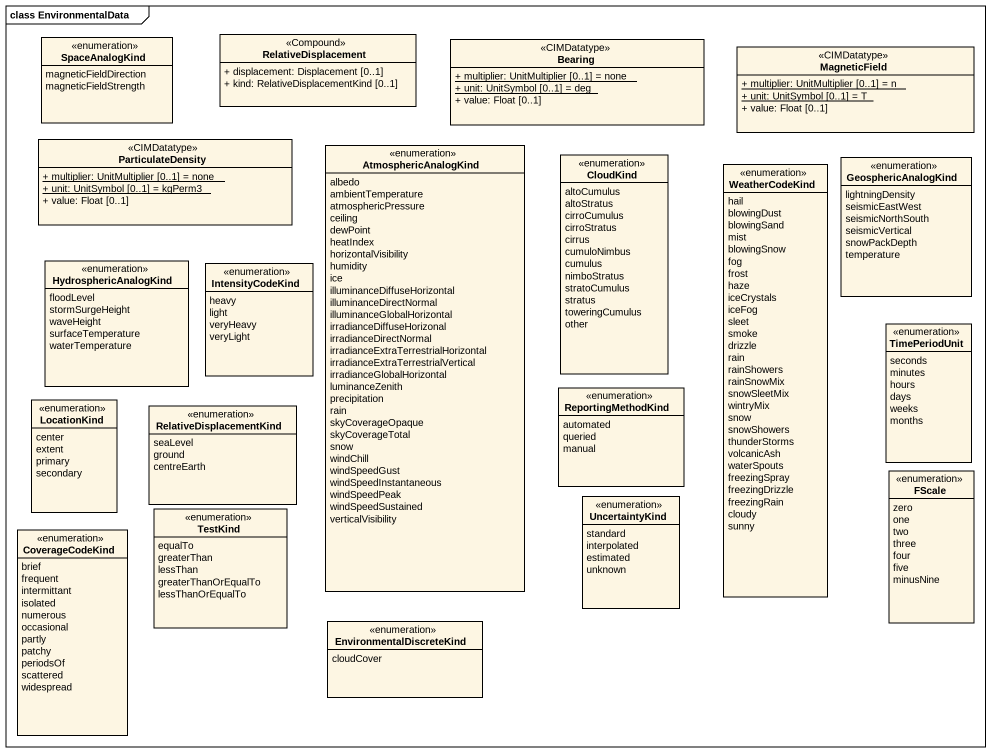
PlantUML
@startuml
mainframe class EnvironmentalData
hide circle
hide empty members
skinparam classAttributeIconSize 0
enum SpaceAnalogKind {
  magneticFieldDirection
  magneticFieldStrength
}
class RelativeDisplacement <<Compound>> {
  + displacement: Displacement [0..1]
  + kind: RelativeDisplacementKind [0..1]
}
class Bearing <<CIMDatatype>> {
  {static} + multiplier: UnitMultiplier [0..1] = none
  {static} + unit: UnitSymbol [0..1] = deg
  + value: Float [0..1]
}
class MagneticField <<CIMDatatype>> {
  {static} + multiplier: UnitMultiplier [0..1] = n
  {static} + unit: UnitSymbol [0..1] = T
  + value: Float [0..1]
}
class ParticulateDensity <<CIMDatatype>> {
  {static} + multiplier: UnitMultiplier [0..1] = none
  {static} + unit: UnitSymbol [0..1] = kgPerm3
  + value: Float [0..1]
}
enum AtmosphericAnalogKind {
  albedo
  ambientTemperature
  atmosphericPressure
  ceiling
  dewPoint
  heatIndex
  horizontalVisibility
  humidity
  ice
  illuminanceDiffuseHorizontal
  illuminanceDirectNormal
  illuminanceGlobalHorizontal
  irradianceDiffuseHorizonal
  irradianceDirectNormal
  irradianceExtraTerrestrialHorizontal
  irradianceExtraTerrestrialVertical
  irradianceGlobalHorizontal
  luminanceZenith
  precipitation
  rain
  skyCoverageOpaque
  skyCoverageTotal
  snow
  windChill
  windSpeedGust
  windSpeedInstantaneous
  windSpeedPeak
  windSpeedSustained
  verticalVisibility
}
enum CloudKind {
  altoCumulus
  altoStratus
  cirroCumulus
  cirroStratus
  cirrus
  cumuloNimbus
  cumulus
  nimboStratus
  stratoCumulus
  stratus
  toweringCumulus
  other
}
enum WeatherCodeKind {
  hail
  blowingDust
  blowingSand
  mist
  blowingSnow
  fog
  frost
  haze
  iceCrystals
  iceFog
  sleet
  smoke
  drizzle
  rain
  rainShowers
  rainSnowMix
  snowSleetMix
  wintryMix
  snow
  snowShowers
  thunderStorms
  volcanicAsh
  waterSpouts
  freezingSpray
  freezingDrizzle
  freezingRain
  cloudy
  sunny
}
enum GeosphericAnalogKind {
  lightningDensity
  seismicEastWest
  seismicNorthSouth
  seismicVertical
  snowPackDepth
  temperature
}
enum HydrosphericAnalogKind {
  floodLevel
  stormSurgeHeight
  waveHeight
  surfaceTemperature
  waterTemperature
}
enum IntensityCodeKind {
  heavy
  light
  veryHeavy
  veryLight
}
enum TimePeriodUnit {
  seconds
  minutes
  hours
  days
  weeks
  months
}
enum LocationKind {
  center
  extent
  primary
  secondary
}
enum RelativeDisplacementKind {
  seaLevel
  ground
  centreEarth
}
enum ReportingMethodKind {
  automated
  queried
  manual
}
enum FScale {
  zero
  one
  two
  three
  four
  five
  minusNine
}
enum TestKind {
  equalTo
  greaterThan
  lessThan
  greaterThanOrEqualTo
  lessThanOrEqualTo
}
enum UncertaintyKind {
  standard
  interpolated
  estimated
  unknown
}
enum CoverageCodeKind {
  brief
  frequent
  intermittant
  isolated
  numerous
  occasional
  partly
  patchy
  periodsOf
  scattered
  widespread
}
enum EnvironmentalDiscreteKind {
  cloudCover
}
@enduml
